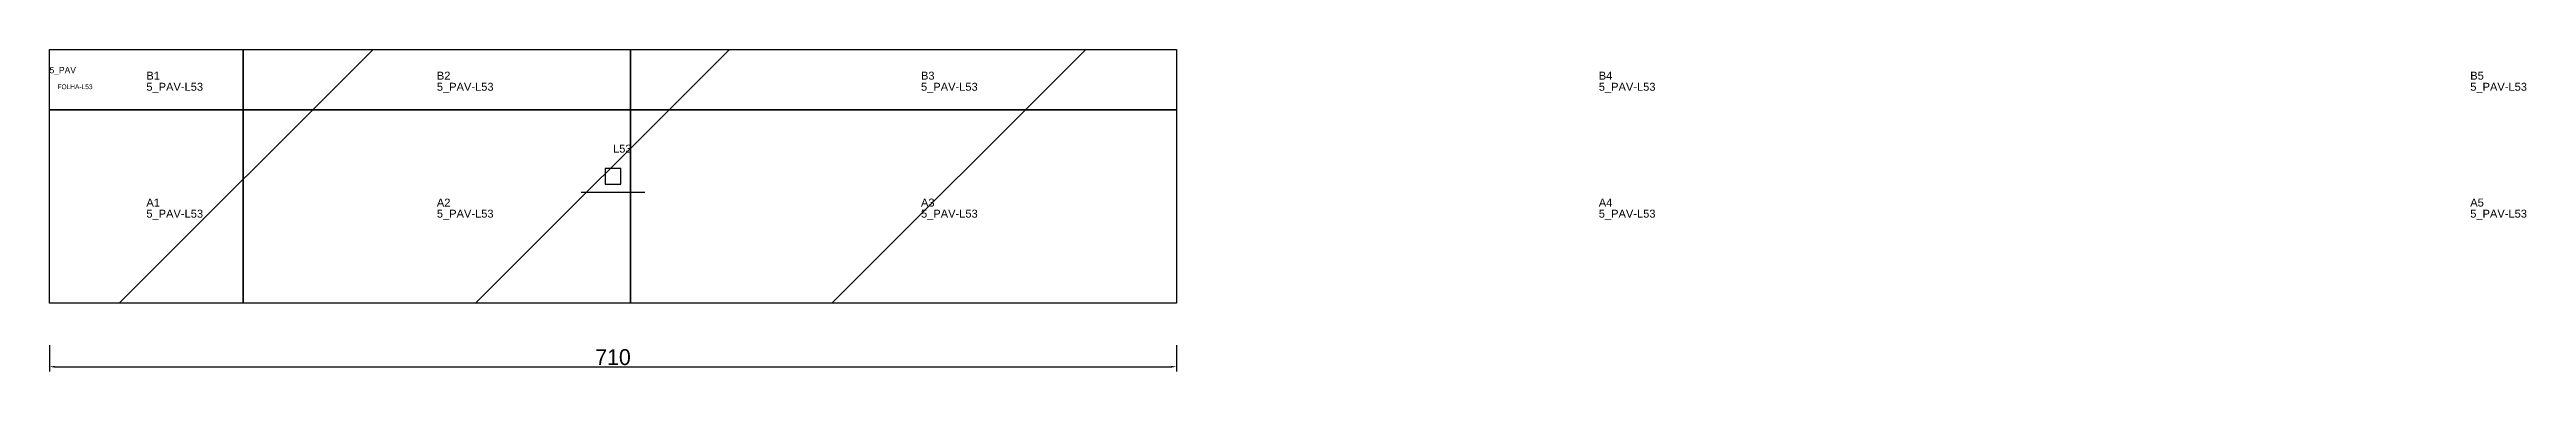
# Model space of a CAD drawing. Header units: metres. Extents: x 222 to 1783, y -2 to 202.
import ezdxf

# ---------------------------------------------------------------- set-up
doc = ezdxf.new("R2010")
doc.units = ezdxf.units.M
for name, color, linetype in [('3', 3, 'CONTINUOUS'), ('AUX00', 7, 'CONTINUOUS'), ('COTA', 241, 'CONTINUOUS'), ('FOLHA', 255, 'CONTINUOUS'), ('Hachura', 251, 'CONTINUOUS'), ('NOMENCLATURA', 7, 'CONTINUOUS'), ('Nível', 160, 'CONTINUOUS'), ('Painéis', 200, 'CONTINUOUS'), ('Pilares', 5, 'CONTINUOUS'), ('SARR_2.2x7', 40, 'CONTINUOUS')]:
    doc.layers.add(name, color=color, linetype=linetype)
doc.styles.add('ARIAL', font='Arial.ttf')
doc.styles.add('STR_STANDARD', font='arial.ttf')
doc.dimstyles.new('EZ DXF', dxfattribs={"dimtxt": 10, "dimasz": 3.5, "dimexe": 3, "dimexo": 1.5, "dimgap": 1, "dimtad": 1, "dimdec": 1, "dimdsep": 46, "dimcen": 2.5, "dimazin": 3, "dimtfac": 1, "dimtmove": 0, "dimatfit": 3})

msp = doc.modelspace()

# ---------------------------------------------------------------- hatches: boundary and pattern name
at = {"layer": 'Hachura'}
h = msp.add_hatch(dxfattribs=at)
h.set_pattern_fill('ANSI31', scale=50)
h.paths.add_polyline_path([(222.2, 201.5), (932.2, 201.5), (932.2, 41.5), (222.2, 41.5)])
h = msp.add_hatch(dxfattribs=at)
h.set_pattern_fill('ANSI31', scale=50)
h.paths.add_polyline_path([(222.2, 201.5), (932.2, 201.5), (932.2, 41.5), (222.2, 41.5)])

# ---------------------------------------------------------------- linework, layer by layer
at = {"layer": '3'}
for points in [[(344.2, 41.5), (344.2, 201.5)], [(344.2, 41.5), (344.2, 201.5)], [(588.2, 41.5), (588.2, 201.5)], [(588.2, 41.5), (588.2, 201.5)], [(222.2, 163.5), (932.2, 163.5)], [(222.2, 163.5), (932.2, 163.5)]]:
    msp.add_lwpolyline(points, close=True, dxfattribs=at)
at = {"layer": 'Painéis', "color": 200}
for p, q in [((222.2, 201.5), (932.2, 201.5)), ((222.2, 41.5), (222.2, 201.5)), ((222.2, 201.5), (932.2, 201.5)), ((222.2, 41.5), (222.2, 201.5)), ((932.2, 201.5), (932.2, 41.5)), ((932.2, 201.5), (932.2, 41.5)), ((932.2, 41.5), (222.2, 41.5)), ((932.2, 41.5), (222.2, 41.5))]:
    msp.add_line(p, q, dxfattribs=at)
at = {"layer": 'Pilares'}
msp.add_lwpolyline([(572.2, 116.5), (582.2, 116.5), (582.2, 126.5), (572.2, 126.5)], close=True, dxfattribs=at)
msp.add_lwpolyline([(572.2, 116.5), (582.2, 116.5), (582.2, 126.5), (572.2, 126.5)], close=True, dxfattribs=at)
at = {"layer": 'SARR_2.2x7'}
msp.add_line((557.2, 111.5), (597.2, 111.5), dxfattribs=at)
msp.add_line((557.2, 111.5), (597.2, 111.5), dxfattribs=at)

# ---------------------------------------------------------------- texts
at = {"layer": '3', "style": 'STR_STANDARD'}
for s, p in [('B1', (283.2, 182.5)), ('B1', (283.2, 182.5)), ('B2', (466.2, 182.5)), ('B2', (466.2, 182.5)), ('B3', (771.2, 182.5)), ('B3', (771.2, 182.5)), ('B4', (1198.2, 182.5)), ('B4', (1198.2, 182.5)), ('B5', (1747.2, 182.5)), ('B5', (1747.2, 182.5)), ('A1', (283.2, 102.5)), ('A1', (283.2, 102.5)), ('A2', (466.2, 102.5)), ('A2', (466.2, 102.5)), ('A3', (771.2, 102.5)), ('A3', (771.2, 102.5)), ('A4', (1198.2, 102.5)), ('A4', (1198.2, 102.5)), ('A5', (1747.2, 102.5)), ('A5', (1747.2, 102.5))]:
    msp.add_text(s, height=5, dxfattribs=at).set_placement(p)
at = {"layer": 'AUX00', "style": 'STR_STANDARD'}
for p in [(283.2, 175.5), (283.2, 175.5), (466.2, 175.5), (466.2, 175.5), (771.2, 175.5), (771.2, 175.5), (1198.2, 175.5), (1198.2, 175.5), (1747.2, 175.5), (1747.2, 175.5), (283.2, 95.5), (283.2, 95.5), (466.2, 95.5), (466.2, 95.5), (771.2, 95.5), (771.2, 95.5), (1198.2, 95.5), (1198.2, 95.5), (1747.2, 95.5), (1747.2, 95.5)]:
    msp.add_text('5_PAV-L53', height=5, dxfattribs=at).set_placement(p)
at = {"layer": 'FOLHA'}
msp.add_text('FOLHA-L53', height=3, dxfattribs=at).set_placement((227.2, 176.5))
msp.add_text('FOLHA-L53', height=3, dxfattribs=at).set_placement((227.2, 176.5))
at = {"layer": 'NOMENCLATURA', "insert": (577.2, 141.5), "char_height": 5, "attachment_point": 1, "style": 'ARIAL'}
msp.add_mtext('L53', dxfattribs=at)
msp.add_mtext('L53', dxfattribs=at)
at = {"layer": 'Nível'}
msp.add_text('5_PAV', height=4, dxfattribs=at).set_placement((222.2, 186.5))
msp.add_text('5_PAV', height=4, dxfattribs=at).set_placement((222.2, 186.5))

# ---------------------------------------------------------------- dimensions: what is measured, and where the dimension line sits
at = {"layer": 'COTA'}
msp.add_linear_dim(base=(222.2, 1.5), p1=(222.2, 16.5), p2=(932.2, 16.5), dimstyle='EZ DXF', dxfattribs=at).render()
msp.add_linear_dim(base=(222.2, 1.5), p1=(222.2, 16.5), p2=(932.2, 16.5), dimstyle='EZ DXF', dxfattribs=at).render()

doc.saveas('drawing.dxf')
